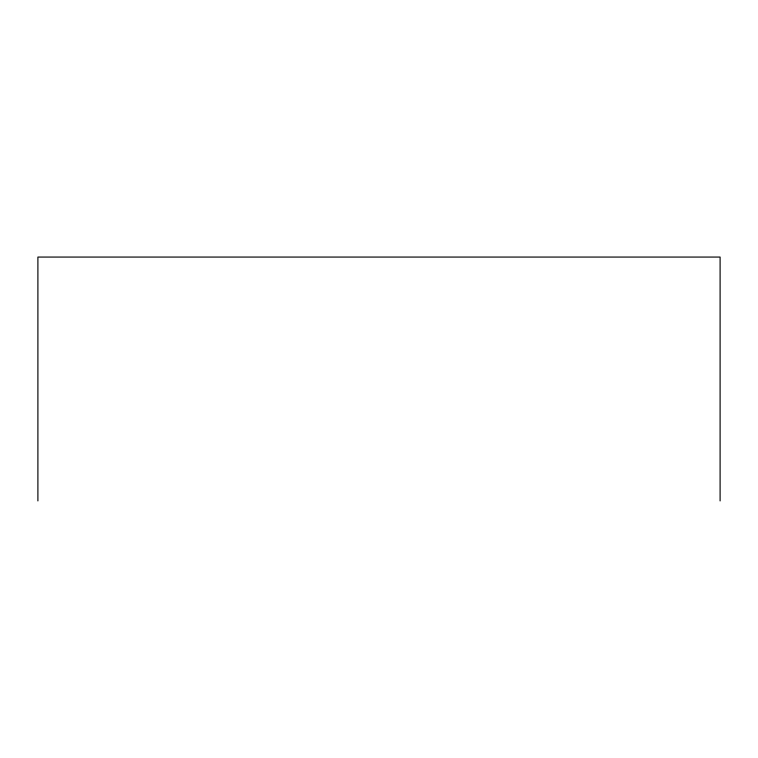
<?xml version="1.0" encoding="UTF-8"?>
<svg xmlns="http://www.w3.org/2000/svg" width="758" height="758" viewBox="0 0 758 758"><rect width="100%" height="100%" fill="white"/><g stroke="black" fill="none" stroke-linecap="round" stroke-linejoin="round"><path stroke-width="1.14" d="M720.1 500.934L720.1 257.066L37.9 257.066L37.9 500.934"/></g></svg>
